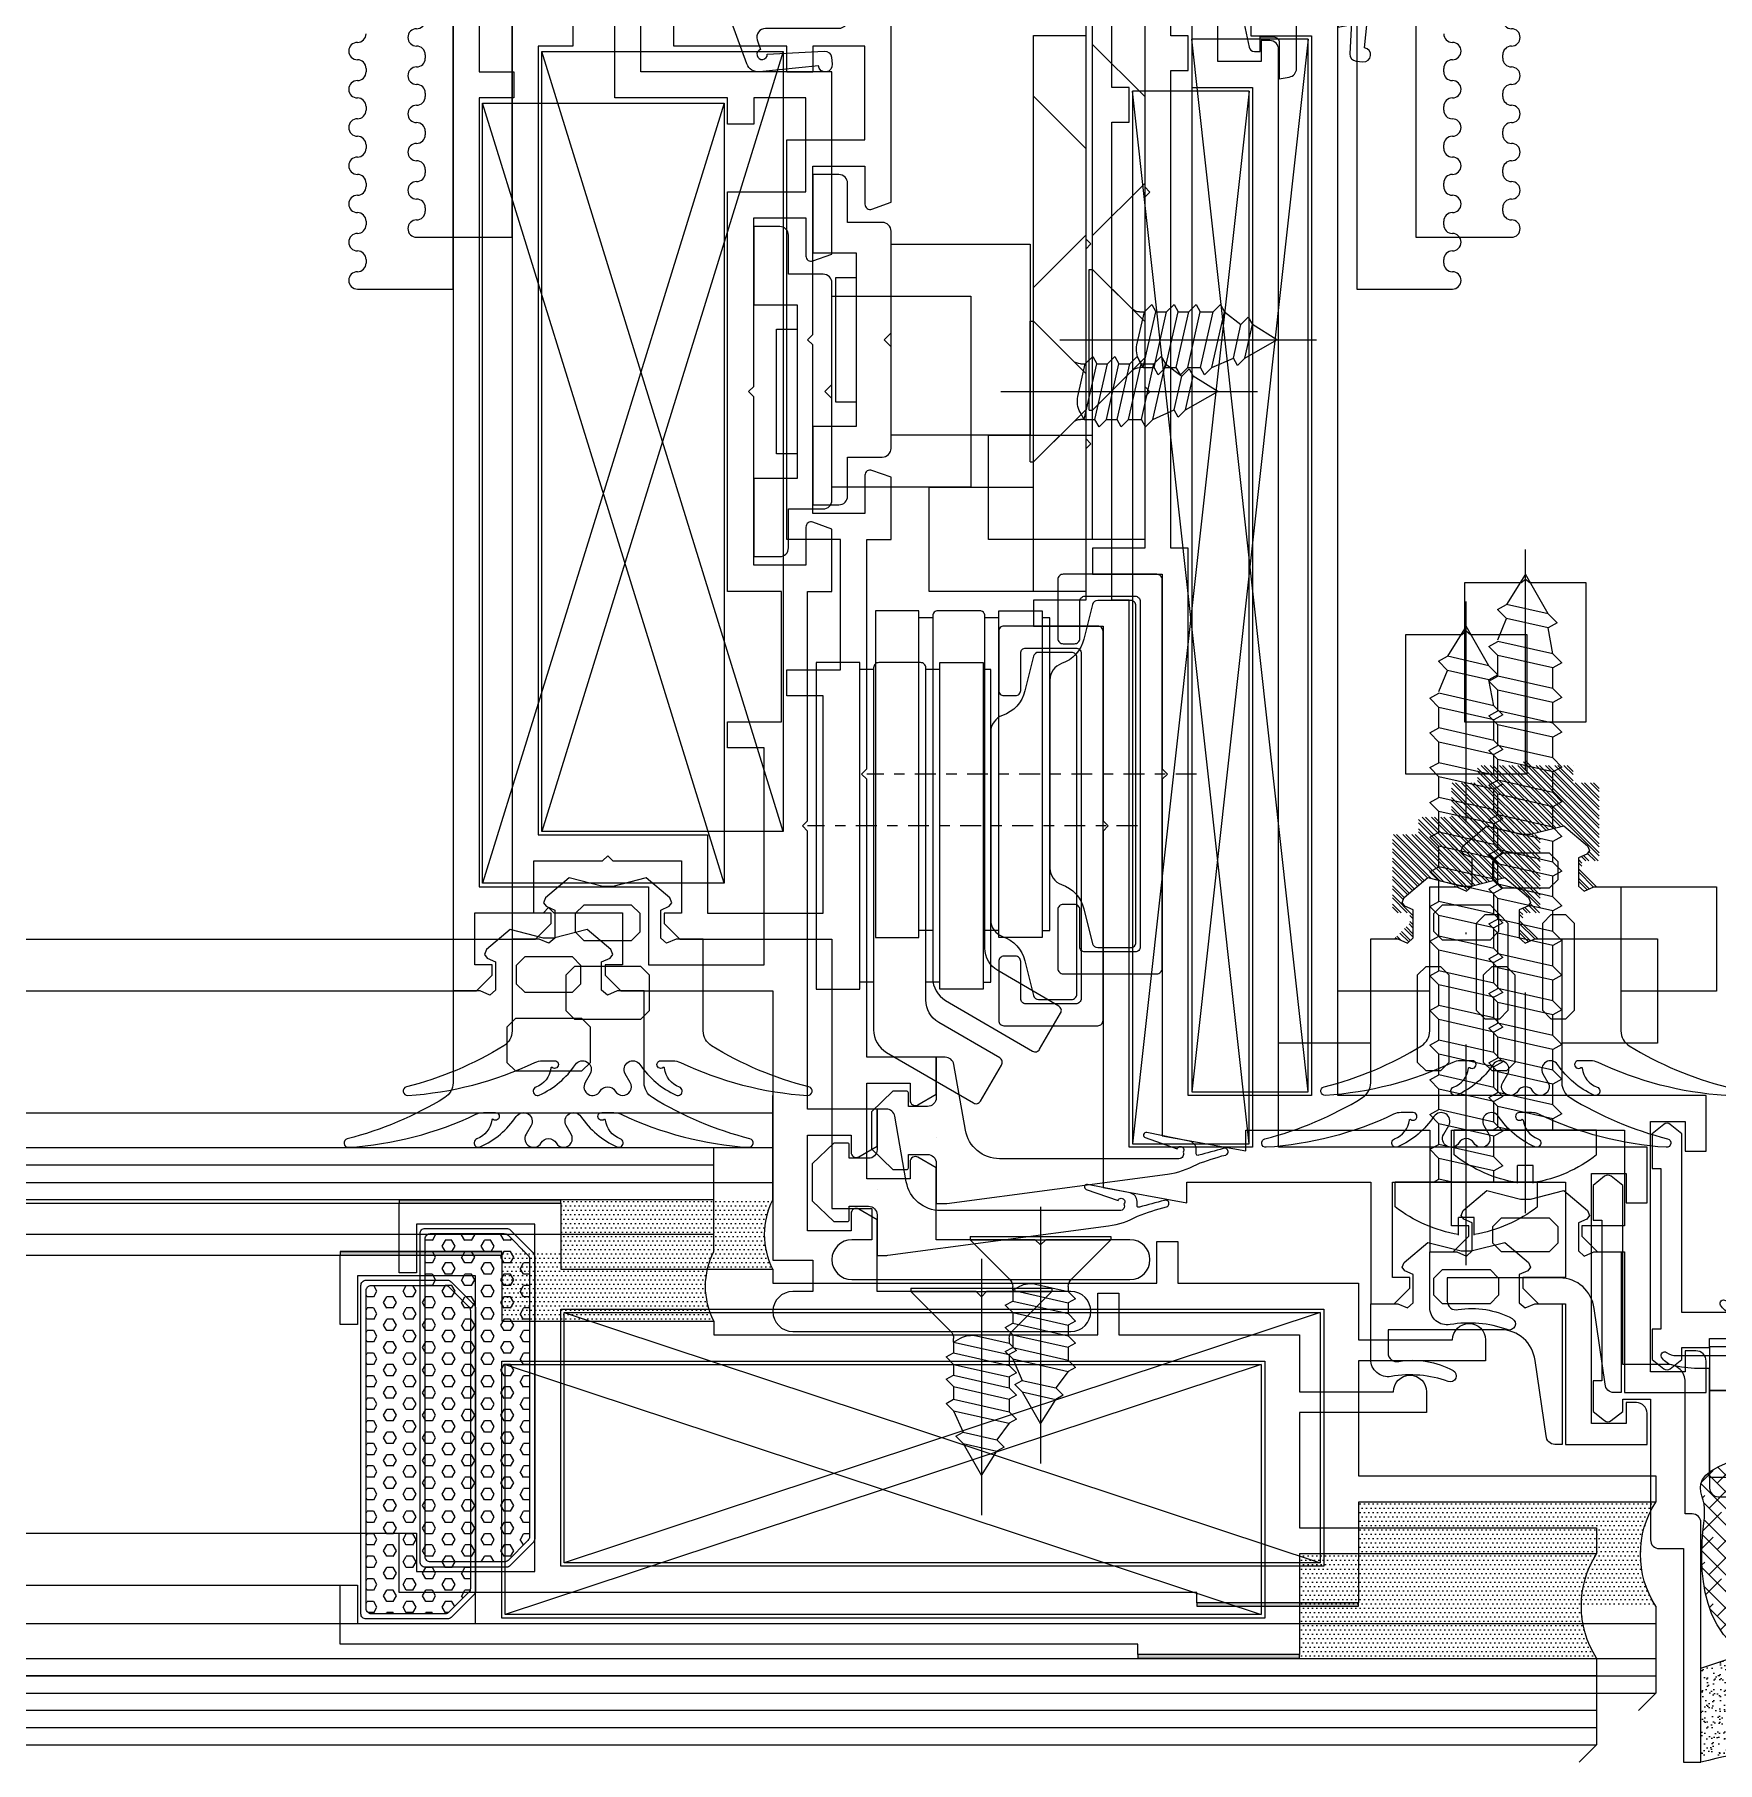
# Model space of a CAD drawing. Header units: inches. Extents: x 4821 to 127877, y 58012 to 433683.
# Drawn here: x 38301.1 to 38397.9, y 146958.1 to 147057.5 of the extents above; entities that cross this region are included whole.
import ezdxf

# ---------------------------------------------------------------- set-up
doc = ezdxf.new("R2010")
doc.units = ezdxf.units.IN
doc.header["$MEASUREMENT"] = 0
doc.linetypes.add('$1$Center', pattern=[29.999999, 12, -6, 6, -6])
doc.linetypes.add('$1$DASHDOT', pattern=[25.4, 12.7, -6.35, 0, -6.35])
for name, color, linetype in [('A-FURN-FIXD', 10, 'Continuous'), ('A-FURN-FREE', 10, 'Continuous'), ('A-GLAZ', 132, 'Continuous'), ('A-WAL-CMU', 7, 'Continuous'), ('A-WIN', 141, 'Continuous')]:
    doc.layers.add(name, color=color, linetype=linetype)

# ---------------------------------------------------------------- blocks, each defined once
blk = doc.blocks.new('$1$RHS4.2x32')
at = {"layer": 'A-FURN-FIXD'}
for p, q in [((1.422, 4.099), (0, 4.099)), ((0, -4.099), (0, 4.099)), ((-27.848, 2.1), (-28.134, 1.579)), ((-27.325, 1.579), (-27.848, 2.1)), ((-25.85, 2.1), (-26.137, 1.579)), ((-25.328, 1.579), (-25.85, 2.1)), ((-23.853, 2.1), (-24.14, 1.579)), ((-23.331, 1.579), (-23.853, 2.1)), ((-21.856, 2.1), (-22.143, 1.579)), ((-21.334, 1.579), (-21.856, 2.1)), ((-19.859, 2.1), (-20.146, 1.579)), ((-19.859, 2.1), (-19.336, 1.579)), ((-17.862, 2.1), (-18.148, 1.579)), ((-17.339, 1.579), (-17.862, 2.1)), ((-15.865, 2.1), (-16.151, 1.579)), ((-15.342, 1.579), (-15.865, 2.1)), ((-13.867, 2.1), (-14.154, 1.579)), ((-13.345, 1.579), (-13.867, 2.1)), ((-11.87, 2.1), (-12.157, 1.579)), ((-11.348, 1.579), (-11.87, 2.1)), ((-9.873, 2.1), (-10.16, 1.579)), ((-9.35, 1.579), (-9.873, 2.1)), ((-7.876, 2.1), (-8.163, 1.579)), ((-7.353, 1.579), (-7.876, 2.1)), ((-5.879, 2.1), (-6.165, 1.579)), ((-5.356, 1.579), (-5.879, 2.1)), ((-3.881, 2.1), (-4.168, 1.579)), ((-3.359, 1.579), (-3.881, 2.1)), ((-1.884, 2.1), (-2.171, 1.579)), ((-1.362, 1.579), (-1.884, 2.1)), ((-32, 0), (-30.263, 1.087)), ((-29.976, 1.609), (-30.263, 1.087)), ((-29.723, -1.303), (-30.263, 1.087)), ((-29.453, 1.087), (-29.976, 1.609)), ((-28.23, 1.579), (-29.453, 1.087)), ((-28.913, -1.303), (-29.453, 1.087)), ((-27.421, -1.579), (-28.134, 1.579)), ((-26.137, 1.579), (-27.325, 1.579)), ((-26.611, -1.579), (-27.325, 1.579)), ((-25.423, -1.579), (-26.137, 1.579)), ((-24.614, -1.579), (-25.328, 1.579)), ((-24.14, 1.579), (-25.328, 1.579)), ((-23.426, -1.579), (-24.14, 1.579)), ((-22.617, -1.579), (-23.331, 1.579)), ((-22.143, 1.579), (-23.331, 1.579)), ((-21.429, -1.579), (-22.143, 1.579)), ((-20.62, -1.579), (-21.334, 1.579)), ((-20.146, 1.579), (-21.334, 1.579)), ((-19.432, -1.579), (-20.146, 1.579)), ((-18.622, -1.579), (-19.336, 1.579)), ((-18.148, 1.579), (-19.336, 1.579)), ((-17.435, -1.579), (-18.148, 1.579)), ((-16.625, -1.579), (-17.339, 1.579)), ((-16.151, 1.579), (-17.339, 1.579)), ((-15.437, -1.579), (-16.151, 1.579)), ((-14.628, -1.579), (-15.342, 1.579)), ((-14.154, 1.579), (-15.342, 1.579)), ((-13.44, -1.579), (-14.154, 1.579)), ((-13.44, -1.579), (-14.154, 1.579)), ((-12.631, -1.579), (-13.345, 1.579)), ((-12.157, 1.579), (-13.345, 1.579)), ((-11.443, -1.579), (-12.157, 1.579)), ((-10.634, -1.579), (-11.348, 1.579)), ((-10.16, 1.579), (-11.348, 1.579)), ((-9.446, -1.579), (-10.16, 1.579)), ((-8.637, -1.579), (-9.35, 1.579)), ((-8.163, 1.579), (-9.35, 1.579)), ((-7.449, -1.579), (-8.163, 1.579)), ((-6.639, -1.579), (-7.353, 1.579)), ((-6.165, 1.579), (-7.353, 1.579)), ((-5.452, -1.579), (-6.165, 1.579)), ((-4.642, -1.579), (-5.356, 1.579)), ((-4.168, 1.579), (-5.356, 1.579)), ((-3.454, -1.579), (-4.168, 1.579)), ((-3.454, -1.579), (-4.168, 1.579)), ((-2.645, -1.579), (-3.359, 1.579)), ((-2.171, 1.579), (-3.359, 1.579)), ((-1.457, -1.579), (-2.171, 1.579)), ((-0.648, -1.579), (-1.362, 1.579)), ((-0.174, 1.579), (-1.362, 1.579)), ((0, 1.895), (-0.174, 1.579)), ((0, 0.81), (-0.174, 1.579)), ((-29.723, -1.303), (-32, 0)), ((3.048, 0.455), (2.039, 0.455)), ((2.039, -0.455), (2.039, 0.455)), ((3.048, -0.455), (2.039, -0.455)), ((-29.723, -1.303), (-29.2, -1.824)), ((-29.2, -1.824), (-28.913, -1.303)), ((-27.421, -1.579), (-28.913, -1.303)), ((-27.421, -1.579), (-26.898, -2.1)), ((-26.898, -2.1), (-26.611, -1.579)), ((-25.423, -1.579), (-26.611, -1.579)), ((-25.423, -1.579), (-24.901, -2.1)), ((-24.901, -2.1), (-24.614, -1.579)), ((-23.426, -1.579), (-24.614, -1.579)), ((-23.426, -1.579), (-22.904, -2.1)), ((-22.904, -2.1), (-22.617, -1.579)), ((-21.429, -1.579), (-22.617, -1.579)), ((-21.429, -1.579), (-20.906, -2.1)), ((-20.906, -2.1), (-20.62, -1.579)), ((-19.432, -1.579), (-20.62, -1.579)), ((-19.432, -1.579), (-18.909, -2.1)), ((-18.909, -2.1), (-18.622, -1.579)), ((-17.435, -1.579), (-18.622, -1.579)), ((-17.435, -1.579), (-16.912, -2.1)), ((-16.912, -2.1), (-16.625, -1.579)), ((-15.437, -1.579), (-16.625, -1.579)), ((-15.437, -1.579), (-14.915, -2.1)), ((-14.915, -2.1), (-14.628, -1.579)), ((-13.44, -1.579), (-14.628, -1.579)), ((-13.44, -1.579), (-12.918, -2.1)), ((-12.918, -2.1), (-12.631, -1.579)), ((-11.443, -1.579), (-12.631, -1.579)), ((-11.443, -1.579), (-10.92, -2.1)), ((-10.92, -2.1), (-10.634, -1.579)), ((-9.446, -1.579), (-10.634, -1.579)), ((-9.446, -1.579), (-8.923, -2.1)), ((-8.923, -2.1), (-8.637, -1.579)), ((-7.449, -1.579), (-8.637, -1.579)), ((-7.449, -1.579), (-6.926, -2.1)), ((-6.926, -2.1), (-6.639, -1.579)), ((-5.452, -1.579), (-6.639, -1.579)), ((-5.452, -1.579), (-4.929, -2.1)), ((-4.929, -2.1), (-4.642, -1.579)), ((-3.454, -1.579), (-4.642, -1.579)), ((-3.454, -1.579), (-2.932, -2.1)), ((-2.932, -2.1), (-2.645, -1.579)), ((-1.457, -1.579), (-2.645, -1.579)), ((-1.457, -1.579), (-0.935, -2.1)), ((-0.935, -2.1), (-0.648, -1.579)), ((0, -1.579), (-0.648, -1.579)), ((1.422, -4.099), (0, -4.099))]:
    blk.add_line(p, q, dxfattribs=at)
at = {"layer": 'A-FURN-FIXD', "linetype": '$1$DASHDOT'}
blk.add_line((4.779, 0), (-34, 0), dxfattribs=at)
at = {"layer": 'A-FURN-FIXD'}
for centre, start, end in [((-5.008, -0.908), 9.62942, 37.90566), ((-5.008, 0.908), 322.09434, 350.37058)]:
    blk.add_arc(centre, 8.149, start, end, dxfattribs=at)
blk = doc.blocks.new('$1$GTSY500502')
at = {"color": 151}
blk.add_lwpolyline([(-1.783, 2.383, -0.668179), (-2.066, 1.7), (-2.35, 1.7), (-2.35, 0), (-2.013, -0.294), (-1.675, 0), (0, 0), (0, -0.488), (-1, -0.488), (-1, -0.988), (1.906, -0.988, 0.15392), (2.48, -0.807, -0.807191), (2.766, -1.073, -0.191853), (2.18, -1.525, -0.072848), (0.684, -1.724), (0, -1.724), (0, -3), (-2.5, -3), (-2.5, -2.5, 0.414214), (-2.8, -2.2), (-8.2, -2.2, 0.414214), (-8.5, -2.5), (-8.5, -3), (-11, -3), (-11, -1.724), (-11.684, -1.724, -0.072848), (-13.18, -1.525, -0.191853), (-13.766, -1.073, -0.807191), (-13.48, -0.807, 0.15392), (-12.906, -0.988), (-10, -0.988), (-10, -0.488), (-11, -0.488), (-11, 0), (-9.325, 0), (-8.987, -0.294), (-8.65, 0), (-8.65, 1.7), (-8.934, 1.7, -0.668179), (-9.217, 2.383), (-7.8, 3.8), (-3.2, 3.8)], format="xyb", close=True, dxfattribs=at)
blk.add_lwpolyline([(-3.637, 0.491), (-4.128, 0), (-6.872, 0), (-7.363, 0.491), (-7.363, 1.466), (-6.872, 1.957), (-4.128, 1.957), (-3.637, 1.466)], close=True, dxfattribs=at)
blk = doc.blocks.new('$1$Fixed bracket Plan')
at = {"layer": 'A-FURN-FIXD'}
for p, q in [((85.1, 31), (84.9, 31)), ((87.3, 31), (87.1, 31)), ((89.5, 31), (89.3, 31)), ((91.7, 31), (91.5, 31)), ((93.9, 31), (93.7, 31)), ((96.1, 31), (95.9, 31)), ((96.6, 31.5), (96.6, 31.5)), ((97.6, 26), (97.6, 31.5)), ((9.7, 26), (97.6, 26)), ((97.6, -26), (9.7, -26)), ((97.6, -31.5), (97.6, -26)), ((84.9, -31), (85.1, -31)), ((87.1, -31), (87.3, -31)), ((89.3, -31), (89.5, -31)), ((91.5, -31), (91.7, -31)), ((93.7, -31), (93.9, -31)), ((95.9, -31), (96.1, -31))]:
    blk.add_line(p, q, dxfattribs=at)
for centre, start, end in [((83.9, 31.5), 0, 180), ((86.1, 31.5), 0, 180), ((88.3, 31.5), 0, 180), ((90.5, 31.5), 0, 180), ((92.7, 31.5), 0, 180), ((94.9, 31.5), 0, 180), ((97.1, 31.5), 0, 180), ((82.9, 31.5), 270, 360), ((84.9, 31.5), 180, 270), ((85.1, 31.5), 270, 360), ((87.1, 31.5), 180, 270), ((87.3, 31.5), 270, 360), ((89.3, 31.5), 180, 270), ((89.5, 31.5), 270, 360), ((91.5, 31.5), 180, 270), ((91.7, 31.5), 270, 360), ((93.7, 31.5), 180, 270), ((93.9, 31.5), 270, 360), ((95.9, 31.5), 180, 270), ((96.1, 31.5), 270, 360), ((82.9, -31.5), 0, 90), ((83.9, -31.5), 180, 0), ((84.9, -31.5), 90, 180), ((85.1, -31.5), 0, 90), ((86.1, -31.5), 180, 0), ((87.1, -31.5), 90, 180), ((87.3, -31.5), 0, 90), ((88.3, -31.5), 180, 0), ((89.3, -31.5), 90, 180), ((89.5, -31.5), 0, 90), ((90.5, -31.5), 180, 0), ((91.5, -31.5), 90, 180), ((91.7, -31.5), 0, 90), ((92.7, -31.5), 180, 0), ((93.7, -31.5), 90, 180), ((93.9, -31.5), 0, 90), ((94.9, -31.5), 180, 0), ((95.9, -31.5), 90, 180), ((96.1, -31.5), 0, 90), ((97.1, -31.5), 180, 0)]:
    blk.add_arc(centre, 0.5, start, end, dxfattribs=at)
blk = doc.blocks.new('$1$silicone2')
at = {"ltscale": 0.5}
h = blk.add_hatch(dxfattribs=at)
h.set_pattern_fill('ANSI38', color=21, scale=5.416667, style=0)
h.set_pattern_definition([(45, (28504.06546, 7659.8265), (-0.478770216, 0.478770216), []), (135, (28504.06546, 7659.8265), (-1.43631065, 0.478770216), [1.692708333, -1.015625])])
h.paths.add_polyline_path([(-12.407, 16.769), (-12.716, 16.52), (-12.909, 16.277), (-13.007, 16.038), (-13.032, 15.801), (-13.005, 15.566), (-12.946, 15.331), (-12.878, 15.093), (-12.82, 14.852), (-12.791, 14.605), (-12.787, 14.347), (-12.803, 14.069), (-12.832, 13.765), (-12.868, 13.428), (-12.904, 13.05), (-12.935, 12.626), (-12.953, 12.146), (-12.952, 11.61), (-12.924, 11.026), (-12.86, 10.41), (-12.751, 9.777), (-12.589, 9.14), (-12.366, 8.515), (-12.072, 7.917), (-11.698, 7.359), (-11.241, 6.854), (-10.706, 6.408), (-10.106, 6.022), (-9.45, 5.701), (-8.751, 5.446), (-8.019, 5.26), (-7.265, 5.147), (-6.5, 5.108), (-5.735, 5.147), (-4.981, 5.26), (-4.249, 5.446), (-3.55, 5.701), (-2.894, 6.022), (-2.294, 6.408), (-1.759, 6.854), (-1.302, 7.359), (-0.928, 7.917), (-0.634, 8.515), (-0.411, 9.14), (-0.249, 9.777), (-0.14, 10.41), (-0.076, 11.026), (-0.048, 11.61), (-0.047, 12.146), (-0.065, 12.626), (-0.096, 13.05), (-0.132, 13.428), (-0.168, 13.765), (-0.197, 14.069), (-0.213, 14.347), (-0.209, 14.605), (-0.18, 14.852), (-0.122, 15.093), (-0.054, 15.331), (0.005, 15.566), (0.032, 15.801), (0.007, 16.038), (-0.091, 16.277), (-0.284, 16.52), (-0.593, 16.769), (-1.032, 17.024), (-1.591, 17.276), (-2.252, 17.516), (-2.999, 17.734), (-3.815, 17.92), (-4.681, 18.066), (-5.582, 18.16), (-6.5, 18.194), (-7.418, 18.16), (-8.319, 18.066), (-9.185, 17.92), (-10.001, 17.734), (-10.748, 17.516), (-11.409, 17.276), (-11.968, 17.024)])
h = blk.add_hatch()
h.set_pattern_fill('AR-SAND', color=11, scale=0.325)
h.set_pattern_definition([(37.5, (28504.06546, 7705.84134), (-0.020472841, 0.626217725), [0, -0.494, 0, -0.5525, 0, -0.528125]), (7.5, (28504.0655, 7705.8413), (0.57517743, 0.917197471), [0, -0.2665, 0, -0.44525, 0, -0.170625]), (327.5, (28503.6657, 7705.84134), (1.012096105, 0.001839192), [0, -0.1625, 0, -0.585, 0, -0.76375]), (317.5, (28503.6657, 7705.8413), (0.976991146, 0.285244559), [0, -0.08125, 0, -0.3835, 0, -0.43875])])
edge = h.paths.add_edge_path()
edge.add_arc((-7.689, -32.007), 32.918, 88.38067, 99.28457)
edge.add_line((-13, 0.479), (-13, 5.417))
edge.add_line((-13, 5.417), (-10.469, 6.256))
edge.add_line((-10.469, 6.256), (-10.106, 6.022))
edge.add_line((-10.106, 6.022), (-9.45, 5.701))
edge.add_line((-9.45, 5.701), (-8.751, 5.446))
edge.add_line((-8.751, 5.446), (-8.019, 5.26))
edge.add_line((-8.019, 5.26), (-7.265, 5.147))
edge.add_line((-7.265, 5.147), (-6.5, 5.108))
edge.add_line((-6.5, 5.108), (-5.735, 5.147))
edge.add_line((-5.735, 5.147), (-4.981, 5.26))
edge.add_line((-4.981, 5.26), (-4.249, 5.446))
edge.add_line((-4.249, 5.446), (-3.55, 5.701))
edge.add_line((-3.55, 5.701), (-2.894, 6.022))
edge.add_line((-2.894, 6.022), (-2.531, 6.256))
edge.add_line((-2.531, 6.256), (0, 5.417))
edge.add_line((0, 5.417), (0, 0))
edge.add_arc((-6.5, -23.052), 23.951, 74.25327, 90.61925)
at = {"color": 21, "ltscale": 0.5}
blk.add_lwpolyline([(-12.407, 16.769), (-12.716, 16.52), (-12.909, 16.277), (-13.007, 16.038), (-13.032, 15.801), (-13.005, 15.566), (-12.946, 15.331), (-12.878, 15.093), (-12.82, 14.852), (-12.791, 14.605), (-12.787, 14.347), (-12.803, 14.069), (-12.832, 13.765), (-12.868, 13.428), (-12.904, 13.05), (-12.935, 12.626), (-12.953, 12.146), (-12.952, 11.61), (-12.924, 11.026), (-12.86, 10.41), (-12.751, 9.777), (-12.589, 9.14), (-12.366, 8.515), (-12.072, 7.917), (-11.698, 7.359), (-11.241, 6.854), (-10.706, 6.408), (-10.106, 6.022), (-9.45, 5.701), (-8.751, 5.446), (-8.019, 5.26), (-7.265, 5.147), (-6.5, 5.108), (-5.735, 5.147), (-4.981, 5.26), (-4.249, 5.446), (-3.55, 5.701), (-2.894, 6.022), (-2.294, 6.408), (-1.759, 6.854), (-1.302, 7.359), (-0.928, 7.917), (-0.634, 8.515), (-0.411, 9.14), (-0.249, 9.777), (-0.14, 10.41), (-0.076, 11.026), (-0.048, 11.61), (-0.047, 12.146), (-0.065, 12.626), (-0.096, 13.05), (-0.132, 13.428), (-0.168, 13.765), (-0.197, 14.069), (-0.213, 14.347), (-0.209, 14.605), (-0.18, 14.852), (-0.122, 15.093), (-0.054, 15.331), (0.005, 15.566), (0.032, 15.801), (0.007, 16.038), (-0.091, 16.277), (-0.284, 16.52), (-0.593, 16.769), (-1.032, 17.024), (-1.591, 17.276), (-2.252, 17.516), (-2.999, 17.734), (-3.815, 17.92), (-4.681, 18.066), (-5.582, 18.16), (-6.5, 18.194), (-7.418, 18.16), (-8.319, 18.066), (-9.185, 17.92), (-10.001, 17.734), (-10.748, 17.516), (-11.409, 17.276), (-11.968, 17.024)], close=True, dxfattribs=at)
blk.add_lwpolyline([(-10.469, 6.256), (-13, 5.417), (-13, 1), (-14, 0, -0.12901), (0, 0), (0, 5.417), (-2.531, 6.256)], format="xyb", dxfattribs=at)
blk = doc.blocks.new('$1$Stay Arm 93652400PI')
at = {"layer": 'A-FURN-FIXD', "linetype": '$1$Center', "ltscale": 0.1}
blk.add_line((147.234, 130.146), (147.234, 149.124), dxfattribs=at)
at = {"layer": 'A-FURN-FIXD'}
for p, q in [((138.234, 145.324), (138.234, 146.124)), ((156.234, 145.324), (156.234, 146.124)), ((138.234, 141.524), (138.234, 142.324)), ((138.234, 141.524), (138.234, 142.324)), ((156.234, 141.524), (156.234, 142.297))]:
    blk.add_line(p, q, dxfattribs=at)
for points in [[(137.834, 146.124), (137.834, 148.624), (156.634, 148.624), (156.634, 146.124)], [(137.834, 139.024), (156.634, 139.024), (156.634, 141.524), (137.834, 141.524)]]:
    blk.add_lwpolyline(points, close=True, dxfattribs=at)
for points in [[(157.25, 142.324), (138.134, 142.324, -0.414214), (137.834, 142.624), (137.834, 145.024, -0.414214), (138.134, 145.324), (158.973, 145.324, -0.26675), (160.269, 144.58), (163.183, 139.584, -0.414214), (163.075, 139.173), (161.002, 137.964, -0.414214), (160.592, 138.072), (158.545, 141.58, 0.26675)], [(137.472, 136.125), (139.469, 136.624, 0.253533), (140.875, 137.911, -0.319758), (141.82, 138.584), (152.649, 138.584, -0.319758), (153.594, 137.911, 0.253533), (155, 136.624), (156.997, 136.125, -0.344221), (157.224, 135.834), (157.224, 133.934, -0.414214), (156.924, 133.634), (137.544, 133.634, -0.414214), (137.244, 133.934), (137.244, 135.834, -0.344221)], [(158.434, 132.124), (136.034, 132.124, -0.414214), (135.734, 132.424), (135.734, 137.824, -0.414214), (136.034, 138.124), (139.434, 138.124, -0.414214), (139.734, 137.824), (139.734, 137.164, -0.414214), (139.434, 136.864), (137.294, 136.864, 0.414214), (136.994, 136.564), (136.994, 133.684, 0.414214), (137.294, 133.384), (157.174, 133.384, 0.414214), (157.474, 133.684), (157.474, 136.564, 0.414214), (157.174, 136.864), (155.034, 136.864, -0.414214), (154.734, 137.164), (154.734, 137.824, -0.414214), (155.034, 138.124), (158.434, 138.124, -0.414214), (158.734, 137.824), (158.734, 132.424, -0.414214)]]:
    blk.add_lwpolyline(points, format="xyb", close=True, dxfattribs=at)
blk.add_lwpolyline([(156.234, 139.024), (156.234, 138.584), (138.234, 138.584), (138.234, 139.024)], dxfattribs=at)
blk = doc.blocks.new('$1$GTSY500109')
at = {"layer": 'A-FURN-FIXD'}
blk.add_lwpolyline([(5.932, -8.75, 0.57735), (5.066, -8.75, -1), (4.2, -8.25), (4.488, -7.75, 0.965781), (3.641, -7.22, -0.138673), (1.563, -8.978, -1.037842), (1.373, -8.515, 0.283592), (2.226, -7.43, -0.584426), (2.306, -7.397, 1.39494), (2.442, -7), (1.747, -7, 0.111575), (1.317, -7.097, -0.09543), (-6.006, -8.999, -0.91232), (-6.083, -8.508, 0.076551), (-0.475, -6.137, 0.260148), (0, -5.286), (0, 0), (1.559, 0), (2.11, -0.241), (2.447, 0.053), (2.447, 1.673), (1.96, 1.887), (1.808, 2.096), (1.916, 2.377), (3.285, 3.53), (5.211, 3.033), (5.786, 3.033), (7.71, 3.53), (9.079, 2.377), (9.186, 2.096), (9.034, 1.887), (8.547, 1.673), (8.547, 0.053), (8.885, -0.241), (9.436, 0), (10.997, 0), (10.997, -5.286, 0.260148), (11.472, -6.137, 0.076551), (17.08, -8.508, -0.91232), (17.003, -8.999, -0.09543), (9.681, -7.097, 0.111575), (9.251, -7), (8.555, -7, 1.39494), (8.691, -7.397, -0.584426), (8.772, -7.43, 0.283592), (9.624, -8.515, -1.037842), (9.434, -8.978, -0.138673), (7.357, -7.22, 0.965781), (6.509, -7.75), (6.798, -8.25, -1)], format="xyb", close=True, dxfattribs=at)
for points in [[(4.126, -0.073), (3.635, 0.418), (3.635, 1.466), (4.126, 1.957), (6.871, 1.957), (7.362, 1.466), (7.362, 0.418), (6.871, -0.073)], [(3.586, -4.6), (3.095, -4.109), (3.095, -2.075), (3.586, -1.584), (7.411, -1.584), (7.902, -2.075), (7.902, -4.109), (7.411, -4.6)]]:
    blk.add_lwpolyline(points, close=True, dxfattribs=at)
blk = doc.blocks.new('$1$Flat head screw 4.2x9mm')
at = {"color": 2}
blk.add_line((0, 1.696), (0, -13.074), dxfattribs=at)
at = {"color": 71}
for p, q in [((-4.05, 0), (-4.05, -0.192)), ((4.05, 0), (-4.05, 0)), ((4.05, 0), (4.05, -0.192)), ((4.05, -0.192), (-4.05, -0.192)), ((-4.05, -0.192), (-1.776, -2.466)), ((4.05, -0.192), (1.776, -2.466)), ((0.286, -2.745), (-1.6, -3.171)), ((-1.6, -2.891), (-1.6, -3.171)), ((1.6, -3.104), (1.193, -2.876)), ((1.6, -3.104), (1.6, -2.891)), ((-1.6, -3.171), (-2.023, -3.595)), ((-2.023, -3.595), (-1.6, -3.827)), ((1.6, -3.104), (-1.6, -3.827)), ((1.6, -3.727), (-1.6, -4.451)), ((-1.6, -3.827), (-1.6, -4.451)), ((1.6, -3.104), (1.6, -3.727)), ((2.023, -3.96), (1.6, -3.727)), ((1.6, -4.384), (2.023, -3.96)), ((-1.6, -4.451), (-2.023, -4.875)), ((-2.023, -4.875), (-1.6, -5.107)), ((1.6, -4.384), (-1.6, -5.107)), ((1.6, -4.384), (1.6, -5.007)), ((-1.6, -5.731), (-2.023, -6.155)), ((1.6, -5.007), (-1.6, -5.731)), ((-1.6, -5.107), (-1.6, -5.731)), ((1.6, -5.664), (-1.6, -6.387)), ((2.023, -5.24), (1.6, -5.007)), ((1.6, -5.664), (2.023, -5.24)), ((1.6, -5.664), (1.6, -6.398)), ((-2.023, -6.155), (-1.6, -6.387)), ((-1.6, -6.387), (-1.6, -7.121)), ((1.6, -6.398), (-1.6, -7.121)), ((2.023, -6.63), (1.6, -6.398)), ((1.6, -7.054), (2.023, -6.63)), ((-1.6, -7.121), (-2.023, -7.545)), ((-2.023, -7.545), (-1.6, -7.777)), ((1.6, -7.054), (-1.6, -7.777)), ((-1.6, -7.777), (-0.881, -8.727)), ((1.6, -7.054), (1.056, -8.289)), ((-0.881, -8.727), (-1.304, -9.151)), ((1.056, -8.289), (-0.881, -8.727)), ((1.056, -8.945), (-0.881, -9.383)), ((1.056, -8.945), (0, -10.792)), ((1.479, -8.522), (1.056, -8.289)), ((1.056, -8.945), (1.479, -8.522)), ((-1.304, -9.151), (-0.881, -9.383)), ((0, -10.792), (-0.881, -9.383))]:
    blk.add_line(p, q, dxfattribs=at)
for centre, radius, start, end in [((-2.2, -2.891), 0.6, 0, 45), ((0.568, -3.993), 1.28, 60.7936, 102.73931), ((2.2, -2.891), 0.6, 135, 180)]:
    blk.add_arc(centre, radius, start, end, dxfattribs=at)
blk = doc.blocks.new('$1$closekit')
at = {"layer": 'A-FURN-FREE'}
for p, q in [((-19.4, 14), (-16.4, 17)), ((-19.4, 9), (-16.4, 6)), ((-19.4, 1.05), (-16.4, 4.05)), ((-16.4, 4.05), (-18.674, 1.776)), ((-16.208, 4.05), (-16.4, 4.05)), ((-16.4, -4.05), (-16.4, 4.05)), ((-16.208, -4.05), (-16.208, 4.05)), ((-23.753, 2.023), (-23.985, 1.6)), ((-23.329, 1.6), (-23.753, 2.023)), ((-22.363, 2.023), (-22.595, 1.6)), ((-21.939, 1.6), (-22.363, 2.023)), ((-21.083, 2.023), (-21.315, 1.6)), ((-20.659, 1.6), (-21.083, 2.023)), ((-19.803, 2.023), (-20.035, 1.6)), ((-19.379, 1.6), (-19.803, 2.023)), ((-25.359, 1.304), (-25.591, 0.881)), ((-24.935, 0.881), (-25.359, 1.304)), ((-23.985, 1.6), (-24.935, 0.881)), ((-23.262, -1.6), (-23.985, 1.6)), ((-22.606, -1.6), (-23.329, 1.6)), ((-22.595, 1.6), (-23.329, 1.6)), ((-21.872, -1.6), (-22.595, 1.6)), ((-21.315, 1.6), (-21.939, 1.6)), ((-21.215, -1.6), (-21.939, 1.6)), ((-20.592, -1.6), (-21.315, 1.6)), ((-20.035, 1.6), (-20.659, 1.6)), ((-19.935, -1.6), (-20.659, 1.6)), ((-19.312, -1.6), (-20.035, 1.6)), ((-18.953, -0.286), (-19.379, 1.6)), ((-19.099, 1.6), (-19.379, 1.6)), ((-14.512, 0), (-29.282, 0)), ((-27, 0), (-25.591, 0.881)), ((-25.153, -1.056), (-27, 0)), ((-25.153, -1.056), (-25.591, 0.881)), ((-24.497, -1.056), (-24.935, 0.881)), ((-25.153, -1.056), (-24.73, -1.479)), ((-24.73, -1.479), (-24.497, -1.056)), ((-23.262, -1.6), (-24.497, -1.056)), ((-23.262, -1.6), (-22.838, -2.023)), ((-22.838, -2.023), (-22.606, -1.6)), ((-21.872, -1.6), (-22.606, -1.6)), ((-21.872, -1.6), (-21.448, -2.023)), ((-21.448, -2.023), (-21.215, -1.6)), ((-20.592, -1.6), (-21.215, -1.6)), ((-20.592, -1.6), (-20.168, -2.023)), ((-20.168, -2.023), (-19.935, -1.6)), ((-19.312, -1.6), (-19.935, -1.6)), ((-19.4, -1.05), (-16.4, -4.05)), ((-19.312, -1.6), (-19.084, -1.193)), ((-19.312, -1.6), (-19.099, -1.6)), ((-16.4, -4.05), (-18.674, -1.776)), ((-16.208, -4.05), (-16.4, -4.05))]:
    blk.add_line(p, q, dxfattribs=at)
blk.add_lwpolyline([(-16.4, -11.5), (-16.4, 20.5), (-19.4, 20.5), (-19.4, -11.5), (-10.4, -11.5), (-10.4, -5.5), (-16.4, -5.5)], dxfattribs=at)
blk.add_lwpolyline([(-4.3, -6.751, -0.414214), (-4.8, -6.251), (-4.8, -0.4), (-4.4, 0), (-4.8, 0.4), (-4.8, 6.251, -0.414214), (-4.3, 6.751), (-2.3, 6.751), (-2.3, 9.001, -0.414214), (-1.8, 9.502), (-0.299, 9.502), (-0.299, 5.001), (-2.8, 5.001), (-2.8, -5.001), (-0.299, -5.001), (-0.299, -9.502), (-1.8, -9.502, -0.414214), (-2.3, -9.001), (-2.3, -6.751)], format="xyb", close=True, dxfattribs=at)
for points in [[(-12.8, 5.5), (-12.8, -5.5), (-4.8, -5.5), (-4.8, 5.5)], [(-2.8, -3.591), (-1.617, -3.591), (-1.617, 3.591), (-2.8, 3.591)]]:
    blk.add_lwpolyline(points, close=True, dxfattribs=at)
for centre, radius, start, end in [((-19.099, 2.2), 0.6, 270, 315), ((-20.201, -0.568), 1.28, 330.7936, 12.73931), ((-19.099, -2.2), 0.6, 45, 90)]:
    blk.add_arc(centre, radius, start, end, dxfattribs=at)
blk = doc.blocks.new('$1$latsg')
at = {"color": 16}
blk.add_line((0, -4.634), (0, -4.634), dxfattribs=at)
at = {"color": 151}
blk.add_lwpolyline([(0, -2.334, -0.414214), (-0.5, -2.834), (-1.6, -2.834), (-1.6, -2.054, 0.414214), (-1.7, -1.954), (-2.493, -1.954), (-3.728, -3.144), (-3.728, -5.279), (-2.493, -6.469), (-1.7, -6.469, 0.414214), (-1.6, -6.369), (-1.6, -5.589), (-0.5, -5.589, -0.414214), (0, -6.089), (0, -8.423), (0.486, -8.423, 0.033024), (0.618, -8.414), (13.313, -6.728, 0.089231), (14.991, -6.165, -0.031349), (16.655, -5.628, 1.042186), (16.518, -5.253, 0.003956), (15.098, -5.644, -0.540004), (14.959, -5.552), (14.959, -5.316, 0.357511), (14.557, -4.826), (12.11, -4.337, 0.933108), (12.031, -4.626), (13.864, -5.265, -1.216572), (14.202, -5.464, -0.554991), (13.966, -5.843), (3.651, -5.843, -0.36397), (1.681, -4.19), (1.015, -0.413, 0.36397), (0.523, 0), (0, 0)], format="xyb", close=True, dxfattribs=at)
blk = doc.blocks.new('$1$GTSY500112')
at = {"layer": 'A-FURN-FIXD'}
blk.add_lwpolyline([(5.932, -11.75, 0.57735), (5.066, -11.75, -1), (4.2, -11.25), (4.488, -10.75, 0.965781), (3.641, -10.22, -0.138673), (1.563, -11.978, -1.037842), (1.373, -11.515, 0.283592), (2.226, -10.43, -0.584426), (2.306, -10.397, 1.39494), (2.442, -10), (1.747, -10, 0.111575), (1.317, -10.097, -0.09543), (-6.006, -11.999, -0.91232), (-6.083, -11.508, 0.076551), (-0.475, -9.137, 0.260148), (0, -8.286), (0, 0), (1.559, 0), (2.11, -0.241), (2.447, 0.053), (2.447, 1.673), (1.96, 1.887), (1.808, 2.096), (1.916, 2.377), (3.285, 3.53), (5.211, 3.033), (5.786, 3.033), (7.71, 3.53), (9.079, 2.377), (9.186, 2.096), (9.034, 1.887), (8.547, 1.673), (8.547, 0.053), (8.885, -0.241), (9.436, 0), (10.997, 0), (10.997, -8.286, 0.260148), (11.472, -9.137, 0.076551), (17.08, -11.508, -0.91232), (17.003, -11.999, -0.09543), (9.681, -10.097, 0.111575), (9.251, -10), (8.555, -10, 1.39494), (8.691, -10.397, -0.584426), (8.772, -10.43, 0.283592), (9.624, -11.515, -1.037842), (9.434, -11.978, -0.138673), (7.357, -10.22, 0.965781), (6.509, -10.75), (6.798, -11.25, -1)], format="xyb", close=True, dxfattribs=at)
for points in [[(4.126, -0.073), (3.635, 0.418), (3.635, 1.466), (4.126, 1.957), (6.871, 1.957), (7.362, 1.466), (7.362, 0.418), (6.871, -0.073)], [(4.008, -1.584), (4.499, -2.075), (4.499, -7.109), (4.008, -7.6), (3.186, -7.6), (2.695, -7.109), (2.695, -2.075), (3.186, -1.584)], [(7.811, -7.6), (6.99, -7.6), (6.499, -7.109), (6.499, -2.075), (6.99, -1.584), (7.811, -1.584), (8.302, -2.075), (8.302, -7.109)]]:
    blk.add_lwpolyline(points, close=True, dxfattribs=at)
blk = doc.blocks.new('$1$butile2')
h = blk.add_hatch(color=11)
h.dxf.hatch_style = 1
h.paths.add_polyline_path([(9.3, 0.2), (0, 0.2), (0, 0), (9.3, 0)])
at = {"color": 11}
blk.add_lwpolyline([(9.3, 0.2), (0, 0.2), (0, 0), (9.3, 0)], close=True, dxfattribs=at)
blk = doc.blocks.new('$1$inner silicone')
h = blk.add_hatch()
h.set_pattern_fill('DOTS', scale=4)
h.paths.add_polyline_path([(12.2, 0), (12.2, -0.2), (12.2, -4), (0, -4, 0.23607), (0, 0)])
at = {"color": 7}
blk.add_line((12.2, -0.2), (12.2, 0), dxfattribs=at)
blk.add_arc((-4, -2), 4.472, 333.43473, 26.56527, dxfattribs=at)
blk = doc.blocks.new('CURTT')
at = {"layer": 'A-FURN-FIXD', "extrusion": (-1.56101e-06, 5.69003e-07, 1)}
h = blk.add_hatch(dxfattribs=at)
h.set_pattern_fill('HEX', color=256, scale=3, angle=179.99978)
h.set_pattern_definition([(179.999781, (907119.1475, -1514499.8986), (-2.48e-06, -0.64951905), [0.375, -0.75]), (299.999781, (907119.1475, -1514499.8986), (0.56250124, 0.32475738), [0.375, -0.75]), (239.999781, (907118.7725, -1514499.8986), (0.56249876, -0.324761676), [0.375, -0.75])])
edge = h.paths.add_edge_path()
edge.add_line((908344.756, -1520302.643), (908349.007, -1520302.643))
edge.add_arc((908349.007, -1520302.343), 0.3, -449.99978, -404.99978)
edge.add_line((908349.219, -1520302.555), (908350.368, -1520301.407))
edge.add_arc((908350.156, -1520301.195), 0.3, -404.99978, -359.99978)
edge.add_line((908350.456, -1520301.195), (908350.456, -1520285.192))
edge.add_arc((908350.156, -1520285.192), 0.3, -359.99978, -314.99978)
edge.add_line((908350.368, -1520284.98), (908349.219, -1520283.831))
edge.add_arc((908349.007, -1520284.043), 0.3, -314.99978, -269.99978)
edge.add_line((908349.007, -1520283.743), (908344.756, -1520283.743))
edge.add_arc((908344.756, -1520284.043), 0.3, -269.99978, -179.99978)
edge.add_line((908344.456, -1520284.043), (908344.456, -1520302.343))
edge.add_arc((908344.756, -1520302.343), 0.3, -539.99978, -449.99978)
h = blk.add_hatch(dxfattribs=at)
h.set_pattern_fill('ANSI32', color=256, angle=179.99978)
h.set_pattern_definition([(224.999781, (893091.2838, -1521939.0115), (0.26516403, -0.265166056), []), (224.999781, (893091.10704, -1521939.0115), (0.26516403, -0.265166056), [])])
h.paths.add_polyline_path([(908412.008, -1520328.593), (908410.508, -1520328.593), (908410.508, -1520329.593), (908408.058, -1520329.593), (908407.758, -1520329.893), (908407.458, -1520329.593), (908405.008, -1520329.593), (908405.008, -1520328.593), (908403.508, -1520328.593), (908403.508, -1520324.093), (908404.508, -1520324.093), (908404.508, -1520323.493), (908403.608, -1520322.593), (908403.817, -1520322.593), (908404.369, -1520322.352), (908404.706, -1520322.646), (908404.706, -1520324.266), (908404.219, -1520324.481), (908404.067, -1520324.689), (908404.174, -1520324.97), (908405.544, -1520326.123), (908407.469, -1520325.627), (908408.045, -1520325.627), (908409.968, -1520326.123), (908411.337, -1520324.97), (908411.445, -1520324.689), (908411.293, -1520324.481), (908410.806, -1520324.266), (908410.806, -1520322.646), (908411.143, -1520322.352), (908411.694, -1520322.593), (908411.908, -1520322.593), (908411.008, -1520323.493), (908411.008, -1520324.093), (908412.008, -1520324.093)])
at = {"layer": 'A-WIN', "extrusion": (-1.56101e-06, 5.69003e-07, 1)}
h = blk.add_hatch(dxfattribs=at)
h.set_pattern_fill('DOTS', color=256, scale=4, angle=179.99978)
h.set_pattern_definition([(179.999781, (913475.02163, -1516841.0507), (-0.125000955, -0.249999522), [0, -0.25])])
h.paths.add_polyline_path([(908398.156, -1520287.193), (908415.256, -1520287.193, -0.293351), (908415.256, -1520281.193), (908398.156, -1520281.193), (908398.156, -1520281.393)])
at = {"layer": 'A-FURN-FIXD', "extrusion": (-1.56101e-06, 5.69003e-07, 1)}
for p, q in [((908395.956, -1520298.093, 0), (908352.456, -1520283.693, 0)), ((908352.456, -1520298.093, 0), (908395.956, -1520283.693, 0)), ((908395.256, -1520310.793, 0), (908388.556, -1520371.393, 0)), ((908395.256, -1520371.393, 0), (908388.556, -1520310.793, 0)), ((908402.256, -1520316.593, 0), (908396.956, -1520316.593, 0)), ((908365.056, -1520370.693, 0), (908351.156, -1520325.793, 0)), ((908365.056, -1520325.793, 0), (908351.156, -1520370.693, 0))]:
    blk.add_line(p, q, dxfattribs=at)
at = {"layer": 'A-FURN-FIXD', "extrusion": (-1.56101e-06, 5.69003e-07, 1), "elevation": -2.283}
for points in [[(908352.256, -1520304.393), (908352.256, -1520300.593), (908364.456, -1520300.593), (908364.456, -1520299.793), (908386.556, -1520299.793), (908386.556, -1520302.193), (908387.756, -1520302.193), (908387.756, -1520299.793), (908398.156, -1520299.793), (908398.156, -1520296.52), (908403.567, -1520296.52, 1), (908405.467, -1520296.52), (908405.467, -1520295.32), (908398.156, -1520295.32), (908398.156, -1520288.693), (908415.256, -1520288.693), (908415.256, -1520287.193), (908398.156, -1520287.193), (908398.156, -1520281.393), (908388.856, -1520281.393), (908388.856, -1520281.993), (908342.956, -1520281.993), (908342.956, -1520285.393), (908343.956, -1520285.393), (908343.956, -1520283.193), (908350.756, -1520283.193), (908350.756, -1520303.193), (908343.956, -1520303.193), (908343.956, -1520300.393), (908342.956, -1520300.393), (908342.956, -1520304.393)], [(908396.956, -1520373.793), (908396.956, -1520373.793, -0.414214), (908396.456, -1520374.293), (908395.956, -1520374.293), (908395.956, -1520373.093), (908393.456, -1520373.093), (908393.456, -1520378.093), (908395.956, -1520378.093), (908395.956, -1520376.893), (908396.456, -1520376.893, -0.414214), (908396.956, -1520377.393), (908396.956, -1520379.593), (908365.256, -1520379.593), (908365.256, -1520375.993), (908366.956, -1520375.993, -0.414214), (908367.456, -1520376.493), (908367.456, -1520376.993), (908366.256, -1520376.993), (908366.256, -1520378.593), (908371.256, -1520378.593), (908371.256, -1520376.993), (908370.056, -1520376.993), (908370.056, -1520376.493, -0.414214), (908370.556, -1520375.993), (908374.656, -1520375.993), (908374.656, -1520376.893), (908373.156, -1520376.893), (908373.156, -1520378.093), (908385.856, -1520378.093), (908385.856, -1520376.893), (908384.356, -1520376.893), (908384.356, -1520375.993), (908385.856, -1520375.993), (908385.856, -1520362.893), (908386.156, -1520362.593), (908385.856, -1520362.293), (908385.856, -1520351.393), (908386.156, -1520351.093), (908385.856, -1520350.793), (908385.856, -1520342.093), (908382.856, -1520342.093), (908382.856, -1520340.593), (908386.856, -1520340.593), (908386.856, -1520329.393), (908387.156, -1520329.093), (908386.856, -1520328.793), (908386.856, -1520308.278), (908391.67, -1520307.402), (908391.67, -1520308.593), (908402.256, -1520308.593), (908402.256, -1520301.593), (908403.606, -1520301.593), (908404.506, -1520302.493), (908404.506, -1520303.093), (908403.506, -1520303.093), (908403.506, -1520308.593), (908413.456, -1520308.593), (908413.456, -1520303.093), (908411.006, -1520303.093), (908411.006, -1520302.493), (908411.906, -1520301.593), (908413.456, -1520301.593), (908413.456, -1520293.495), (908418.156, -1520293.495), (908418.156, -1520295.295, -0.414214), (908417.556, -1520295.895), (908416.956, -1520295.895), (908416.956, -1520294.695), (908414.956, -1520294.695), (908414.956, -1520309.093), (908416.956, -1520309.093), (908416.956, -1520307.393), (908418.156, -1520307.393), (908418.156, -1520310.593), (908396.956, -1520310.593), (908396.956, -1520373.793)], [(908403.256, -1520298.755, -0.488949), (908403.879, -1520298.271, 0.16488), (908406.994, -1520297.751, 0.929317), (908406.709, -1520297.113, -0.129525), (908403.425, -1520297.403, 0.464824), (908402.256, -1520298.388), (908402.256, -1520301.593), (908403.814, -1520301.593), (908404.366, -1520301.352), (908404.703, -1520301.646), (908404.703, -1520303.266), (908404.216, -1520303.481), (908404.064, -1520303.689), (908404.172, -1520303.97), (908405.541, -1520305.123), (908407.467, -1520304.627), (908408.042, -1520304.627), (908409.965, -1520305.123), (908411.335, -1520303.97), (908411.442, -1520303.689), (908411.29, -1520303.481), (908410.803, -1520303.266), (908410.803, -1520301.646), (908411.14, -1520301.352), (908411.692, -1520301.593), (908413.264, -1520301.593), (908413.264, -1520293.495), (908412.849, -1520293.495, 0.404624), (908412.35, -1520293.979), (908411.71, -1520298.33, -0.37979), (908409.724, -1520300.093), (908403.256, -1520300.093), (908403.256, -1520298.755), (908403.256, -1520298.769)]]:
    blk.add_lwpolyline(points, format="xyb", dxfattribs=at)
for points in [[(908344.156, -1520302.643, 0.414214), (908344.456, -1520302.943), (908349.131, -1520302.943, 0.198912), (908349.344, -1520302.855), (908350.668, -1520301.531, 0.198912), (908350.756, -1520301.319), (908350.756, -1520285.068, 0.198912), (908350.668, -1520284.855), (908349.344, -1520283.531, 0.198912), (908349.131, -1520283.443), (908344.456, -1520283.443, 0.414214), (908344.156, -1520283.743)], [(908344.756, -1520302.643), (908349.007, -1520302.643, 0.198912), (908349.219, -1520302.555), (908350.368, -1520301.407, 0.198912), (908350.456, -1520301.195), (908350.456, -1520285.192, 0.198912), (908350.368, -1520284.98), (908349.219, -1520283.831, 0.198912), (908349.007, -1520283.743), (908344.756, -1520283.743, 0.414214), (908344.456, -1520284.043), (908344.456, -1520302.343, 0.414214)], [(908441.856, -1520293.612), (908441.856, -1520290.807, 1.010051), (908440.442, -1520289.393), (908437.67, -1520289.393, 1.010051), (908436.256, -1520290.807), (908436.256, -1520291.593), (908421.756, -1520291.593), (908421.756, -1520296.593), (908436.107, -1520296.593, 1.08744)], [(908385.006, -1520299.993, -1), (908385.006, -1520302.293), (908380.156, -1520302.293), (908379.856, -1520301.993), (908379.556, -1520302.293), (908373.856, -1520302.293), (908373.856, -1520306.427), (908372.806, -1520307.033, -0.57735), (908372.356, -1520306.774), (908372.356, -1520305.793), (908369.856, -1520305.793), (908369.856, -1520311.293), (908372.356, -1520311.293), (908372.356, -1520310.313, -0.57735), (908372.806, -1520310.053), (908373.856, -1520310.659), (908373.856, -1520312.793), (908369.856, -1520312.793), (908369.856, -1520328.793), (908369.556, -1520329.093), (908369.856, -1520329.393), (908369.856, -1520342.593), (908371.256, -1520342.593), (908371.256, -1520346.176), (908370.158, -1520346.575, -0.520567), (908369.756, -1520346.293), (908369.756, -1520344.093), (908366.756, -1520344.093), (908366.756, -1520353.793), (908366.456, -1520354.093), (908366.756, -1520354.393), (908366.756, -1520364.093), (908369.756, -1520364.093), (908369.756, -1520361.893, -0.520567), (908370.159, -1520361.611), (908371.256, -1520362.011), (908371.256, -1520372.493), (908360.256, -1520372.493), (908360.256, -1520379.593), (908349.456, -1520379.593), (908349.456, -1520319.593), (908349.456, -1520319.593), (908350.806, -1520319.593), (908351.706, -1520320.493), (908351.706, -1520321.093), (908350.706, -1520321.093), (908350.706, -1520324.093), (908354.656, -1520324.093), (908354.956, -1520324.393), (908355.256, -1520324.093), (908359.206, -1520324.093), (908359.206, -1520321.093), (908358.206, -1520321.093), (908358.206, -1520320.493), (908359.106, -1520319.593), (908367.856, -1520319.593), (908367.856, -1520304.093), (908370.156, -1520304.093), (908370.156, -1520302.293), (908369.006, -1520302.293, -1), (908369.006, -1520299.993)], [(908369.846, -1520376.293, -0.414214), (908370.146, -1520375.993), (908372.256, -1520375.993), (908372.153, -1520375.406, 0.36397), (908371.66, -1520374.993), (908367.432, -1520374.993, -0.512727), (908366.958, -1520374.334), (908367.142, -1520373.789, -2.014387), (908367.537, -1520373.52), (908370.814, -1520373.691, 0.39893), (908371.233, -1520373.333), (908371.274, -1520372.935, 1), (908370.479, -1520372.852), (908367.097, -1520372.497, 0.344245), (908366.361, -1520372.957), (908365.5, -1520375.322, 0.520567), (908365.97, -1520375.993), (908367.366, -1520375.993, -0.414214), (908367.666, -1520376.293), (908367.666, -1520377.093), (908366.831, -1520377.093), (908366.831, -1520377.418, 0.360315), (908367.087, -1520377.727), (908368.697, -1520378.071, 0.094006), (908368.815, -1520378.071), (908370.425, -1520377.727, 0.360315), (908370.681, -1520377.418), (908370.681, -1520377.093), (908369.846, -1520377.093)], [(908396.687, -1520374.503, 0.414214), (908396.987, -1520374.203), (908396.987, -1520372.093), (908397.574, -1520372.197, -0.36397), (908397.987, -1520372.689), (908397.987, -1520376.917, 0.512727), (908398.647, -1520377.391), (908400.957, -1520377.208, 2.014387), (908401.226, -1520376.812), (908401.055, -1520373.535, -0.39893), (908401.413, -1520373.116), (908401.811, -1520373.075, -1), (908401.894, -1520373.87), (908402.249, -1520377.253, -0.344245), (908401.789, -1520377.988), (908397.658, -1520378.849, -0.520567), (908396.987, -1520378.379), (908396.987, -1520376.983, 0.414214), (908396.687, -1520376.683), (908395.887, -1520376.683), (908395.887, -1520377.518), (908395.563, -1520377.518, -0.360315), (908395.254, -1520377.262), (908394.91, -1520375.652, -0.094006), (908394.91, -1520375.534), (908395.254, -1520373.924, -0.360315), (908395.563, -1520373.668), (908395.887, -1520373.668), (908395.887, -1520374.503)]]:
    blk.add_lwpolyline(points, format="xyb", close=True, dxfattribs=at)
for points in [[(908396.156, -1520298.293), (908396.156, -1520283.493), (908352.256, -1520283.493), (908352.256, -1520298.293)], [(908395.956, -1520298.093), (908395.956, -1520283.693), (908352.456, -1520283.693), (908352.456, -1520298.093)], [(908406.382, -1520301.593), (908405.891, -1520302.084), (908405.891, -1520303.059), (908406.382, -1520303.551), (908409.127, -1520303.551), (908409.618, -1520303.059), (908409.618, -1520302.084), (908409.127, -1520301.593)], [(908388.356, -1520342.093), (908387.356, -1520342.093), (908387.356, -1520369.593), (908388.356, -1520369.593), (908388.356, -1520371.593), (908387.356, -1520371.593), (908387.356, -1520378.093), (908391.956, -1520378.093), (908391.956, -1520371.593), (908395.456, -1520371.593), (908395.456, -1520310.593), (908388.356, -1520310.593)], [(908395.256, -1520371.393), (908388.556, -1520371.393), (908388.556, -1520310.793), (908395.256, -1520310.793)], [(908365.256, -1520365.593), (908369.756, -1520365.593), (908369.756, -1520370.993), (908366.756, -1520370.993), (908366.756, -1520369.493), (908365.256, -1520369.493), (908365.256, -1520370.993), (908358.756, -1520370.993), (908358.756, -1520378.093), (908350.956, -1520378.093), (908350.956, -1520372.493), (908352.956, -1520372.493), (908352.956, -1520370.993), (908350.956, -1520370.993), (908350.956, -1520325.593), (908360.706, -1520325.593), (908360.706, -1520321.093), (908367.356, -1520321.093), (908367.356, -1520333.593), (908365.256, -1520333.593), (908365.256, -1520335.093), (908368.356, -1520335.093), (908368.356, -1520342.593), (908365.256, -1520342.593)], [(908351.156, -1520370.693), (908365.056, -1520370.693), (908365.056, -1520325.793), (908351.156, -1520325.793)], [(908408.006, -1520340.093), (908407.756, -1520340.293), (908407.506, -1520340.093), (908404.256, -1520340.093), (908404.256, -1520332.093), (908411.256, -1520332.093), (908411.256, -1520340.093)], [(908408.006, -1520340.093), (908407.756, -1520340.293), (908407.506, -1520340.093), (908404.256, -1520340.093), (908404.256, -1520332.093), (908411.256, -1520332.093), (908411.256, -1520340.093)]]:
    blk.add_lwpolyline(points, close=True, dxfattribs=at)
blk.add_lwpolyline([(908413.253, -1520322.593), (908418.756, -1520322.593), (908418.756, -1520316.593), (908413.253, -1520316.593)], dxfattribs=at)
blk.add_lwpolyline([(908413.253, -1520322.593), (908418.756, -1520322.593), (908418.756, -1520316.593), (908413.253, -1520316.593)], dxfattribs=at)
at = {"layer": 'A-GLAZ', "extrusion": (-1.56101e-06, 5.69003e-07, 1)}
for p, q in [((906984.523, -1520276.201, 0), (908415.256, -1520276.193, 0)), ((906984.523, -1520277.201, 0), (908415.256, -1520277.193, 0)), ((906984.522, -1520278.201, 0), (908415.256, -1520278.193, 0)), ((906984.521, -1520280.201, 0), (908415.256, -1520280.193, 0)), ((907010.52, -1520285.401, 0), (908342.956, -1520285.393, 0)), ((907010.52, -1520304.401, 0), (908342.956, -1520304.393, 0)), ((906989.02, -1520305.601, 0), (908364.456, -1520305.593, 0)), ((906989.02, -1520307.601, 0), (908364.456, -1520307.593, 0)), ((906989.02, -1520309.601, 0), (908364.456, -1520309.593, 0)), ((907002.52, -1520319.601, 0), (908349.456, -1520319.593, 0))]:
    blk.add_line(p, q, dxfattribs=at)
at = {"layer": 'A-WIN', "extrusion": (-1.56101e-06, 5.69003e-07, 1)}
for p, q in [((908415.256, -1520276.193, 0), (908414.256, -1520275.193, 0)), ((908415.256, -1520281.193, 0), (908415.256, -1520276.193, 0)), ((908342.956, -1520304.593, 0), (908352.256, -1520304.593, 0)), ((908364.456, -1520304.593, 0), (908364.456, -1520310.593, 0))]:
    blk.add_line(p, q, dxfattribs=at)
at = {"layer": 'A-WIN', "ltscale": 50, "extrusion": (-1.56101e-06, 5.69003e-07, 1), "elevation": -2.283}
blk.add_lwpolyline([(908420.756, -1520289.493), (908420.356, -1520289.493), (908420.356, -1520297.095, -0.414214), (908419.356, -1520298.095), (908416.756, -1520298.095), (908416.756, -1520308.393), (908416.094, -1520308.927, -0.352941), (908415.717, -1520308.927), (908415.056, -1520308.393), (908415.056, -1520306.393), (908415.556, -1520306.393), (908415.556, -1520297.145), (908415.056, -1520297.145), (908415.056, -1520295.395), (908415.717, -1520294.862, -0.352941), (908416.094, -1520294.862), (908416.756, -1520295.395), (908416.756, -1520296.095), (908418.356, -1520296.095), (908418.356, -1520287.993, -0.414214), (908418.856, -1520287.493), (908420.256, -1520287.493), (908420.256, -1520275.193), (908421.256, -1520275.193), (908421.256, -1520288.993, -0.414214)], format="xyb", close=True, dxfattribs=at)
at = {"layer": 'A-WIN', "extrusion": (-1.56101e-06, 5.69003e-07, 1)}
blk.add_arc((908419.929, -1520284.193, -2.283), 5.553, 147.30205, 212.69839, dxfattribs=at)
at = {"layer": 'A-FURN-FIXD', "extrusion": (-1.56101e-06, 5.69003e-07, 1)}
for name, p, rotation in [('$1$silicone2', (908421.256, -1520275.193, -2.283), 180.0002189599175), ('$1$Flat head screw 4.2x9mm', (908379.856, -1520302.485, -2.283), 180.0002189599175), ('$1$RHS4.2x32', (908407.756, -1520308.593, -2.283), 90.00021895991736), ('$1$GTSY500109', (908360.453, -1520319.593, -2.283), 180.0002189599175), ('$1$Stay Arm 93652400PI', (908518.981, -1520476.327, -2.283), 90.00021895991736), ('$1$closekit', (908366.456, -1520354.093, -2.283), 180.0002189599175)]:
    blk.add_blockref(name, p, dxfattribs=dict(at, rotation=rotation))
at = {"layer": 'A-FURN-FIXD', "extrusion": (1.56101e-06, -5.69003e-07, -1)}
for name, p, zscale, rotation in [('$1$GTSY500502', (-908432.756, -1520299.593, 2.283), -1, 179.9997810400824), ('$1$latsg', (-908373.856, -1520312.793, 2.283), -1, 179.9997810400824), ('$1$GTSY500112', (-908402.256, -1520322.593, 2.283), -1, 179.9997810400824), ('$1$Fixed bracket Plan', (-908375.456, -1520457.593, 2.283), -0.9999999999999998, 89.99978104008247)]:
    blk.add_blockref(name, p, dxfattribs=dict(at, zscale=zscale, rotation=rotation))
at = {"layer": 'A-WIN', "extrusion": (1.56101e-06, -5.69003e-07, -1), "zscale": -1, "rotation": 359.9997810400823}
for p in [(-908398.156, -1520281.393, 2.283), (-908352.256, -1520304.593, 2.283)]:
    blk.add_blockref('$1$butile2', p, dxfattribs=at)
at = {"layer": 'A-WIN', "extrusion": (-1.56101e-06, 5.69003e-07, 1), "rotation": 180.0002189599175}
blk.add_blockref('$1$inner silicone', (908364.456, -1520304.593, -2.283), dxfattribs=at)
blk = doc.blocks.new('FIRST SLAB EDGE')
at = {"layer": 'A-WIN', "xscale": -1, "rotation": 180}
blk.add_blockref('CURTT', (238156.089, -3250713.17, -1.151), dxfattribs=at)

msp = doc.modelspace()

# ---------------------------------------------------------------- block references
at = {"layer": 'A-WAL-CMU'}
for p in [(-1108176.958, 1877399.041), (-1108180.358, 1877396.057)]:
    msp.add_blockref('FIRST SLAB EDGE', p, dxfattribs=at)

doc.saveas('drawing.dxf')
